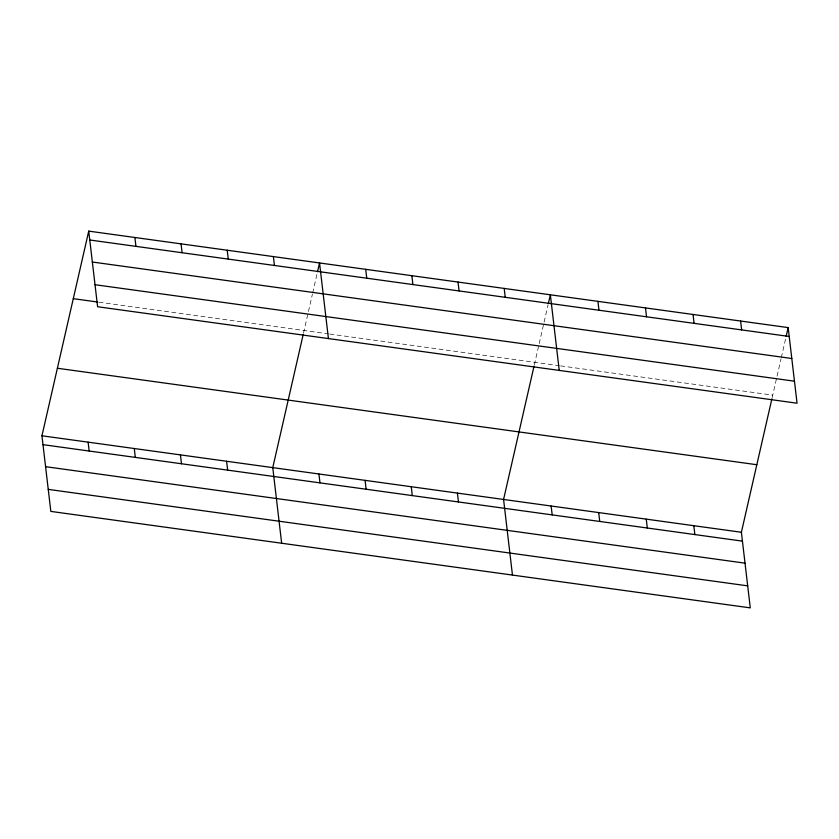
<?xml version="1.0" encoding="UTF-8"?>
<svg xmlns="http://www.w3.org/2000/svg" width="839" height="839" viewBox="0 0 839 839"><rect width="100%" height="100%" fill="white"/><g stroke="black" fill="none" stroke-linecap="round" stroke-linejoin="round"><path stroke-width="0.63" stroke-dasharray="4.2 3.15" d="M303.54 332.978L312.391 294.227M312.685 292.979L317.257 272.969M534.349 364.818L538.921 344.819M539.204 343.571L548.066 304.798M772.163 397.623L781.025 358.861M781.308 357.613L785.881 337.603M98.939 302.197L328.469 333.859M329.748 334.037L559.34 365.699M560.63 365.877L772.729 395.138"/><path stroke-width="1.26" d="M771.88 398.861L741.393 532.262L750.276 607.876L50.833 511.402L41.95 435.787L88.724 231.124L788.167 327.598L797.05 403.213L97.607 306.738L88.724 231.124M303.257 334.226L272.769 467.627L281.652 543.242M317.541 271.71L319.544 262.953L328.427 338.578M534.065 366.056L503.578 499.457L512.461 575.082M548.36 303.55L550.353 294.793L559.235 370.408M786.164 336.345L788.167 327.598M89.773 239.996L789.205 336.47M92.353 262.02L791.796 358.494M95.027 284.715L794.46 381.189M73.287 298.663L97.66 302.019M57.388 368.248L756.83 464.722M41.95 435.787L741.393 532.262M42.988 444.66L742.431 541.134M45.579 466.683L745.022 563.158M48.243 489.378L747.685 585.853M740.606 321.033L741.645 329.905M693.045 314.478L694.084 323.351M693.832 525.696L694.87 534.569M645.485 307.913L646.523 316.785M646.261 519.142L647.309 528.014M597.924 301.358L598.962 310.231M598.7 512.577L599.749 521.449M551.139 506.022L552.188 514.894M504.197 288.427L505.235 297.3M458.031 282.061L459.069 290.934M457.412 493.091L458.461 501.963M411.865 275.695L412.914 284.568M411.257 486.725L412.295 495.597M365.71 269.329L366.748 278.202M365.091 480.359L366.129 489.231M318.925 473.993L319.974 482.865M273.378 256.587L274.426 265.46M227.212 250.221L228.26 259.094M226.603 461.261L227.642 470.134M181.056 243.855L182.094 252.728M180.437 454.885L181.486 463.768M134.89 237.489L135.928 246.362M134.271 448.519L135.32 457.391M88.116 442.153L89.154 451.025"/></g></svg>
